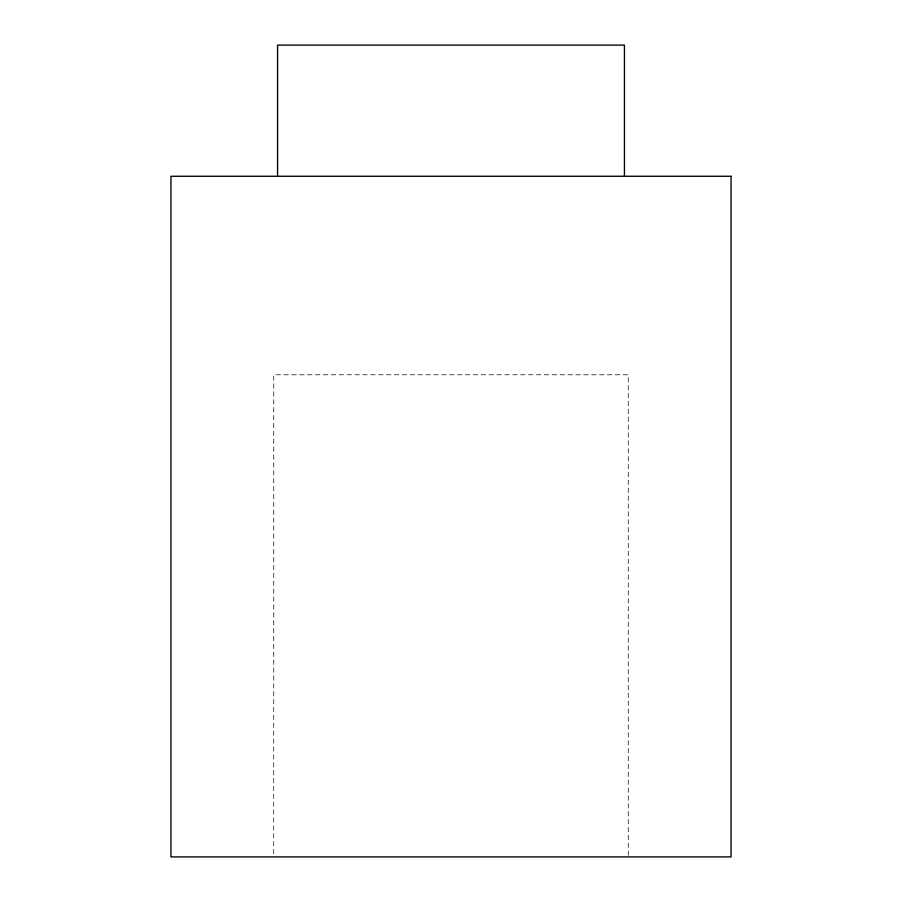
<?xml version="1.0" encoding="UTF-8"?>
<svg xmlns="http://www.w3.org/2000/svg" width="902" height="902" viewBox="0 0 902 902"><rect width="100%" height="100%" fill="white"/><g stroke="black" fill="none" stroke-linecap="round" stroke-linejoin="round"><path stroke-width="0.68" stroke-dasharray="4.51 3.38" d="M628.254 855.491L628.254 374.781L273.746 374.781L273.746 855.491"/><path stroke-width="1.35" d="M624.432 176.262L624.432 45.1L277.568 45.1L277.568 176.262M731.048 176.262L170.952 176.262L170.952 856.9L731.048 856.9L731.048 176.262"/></g></svg>
